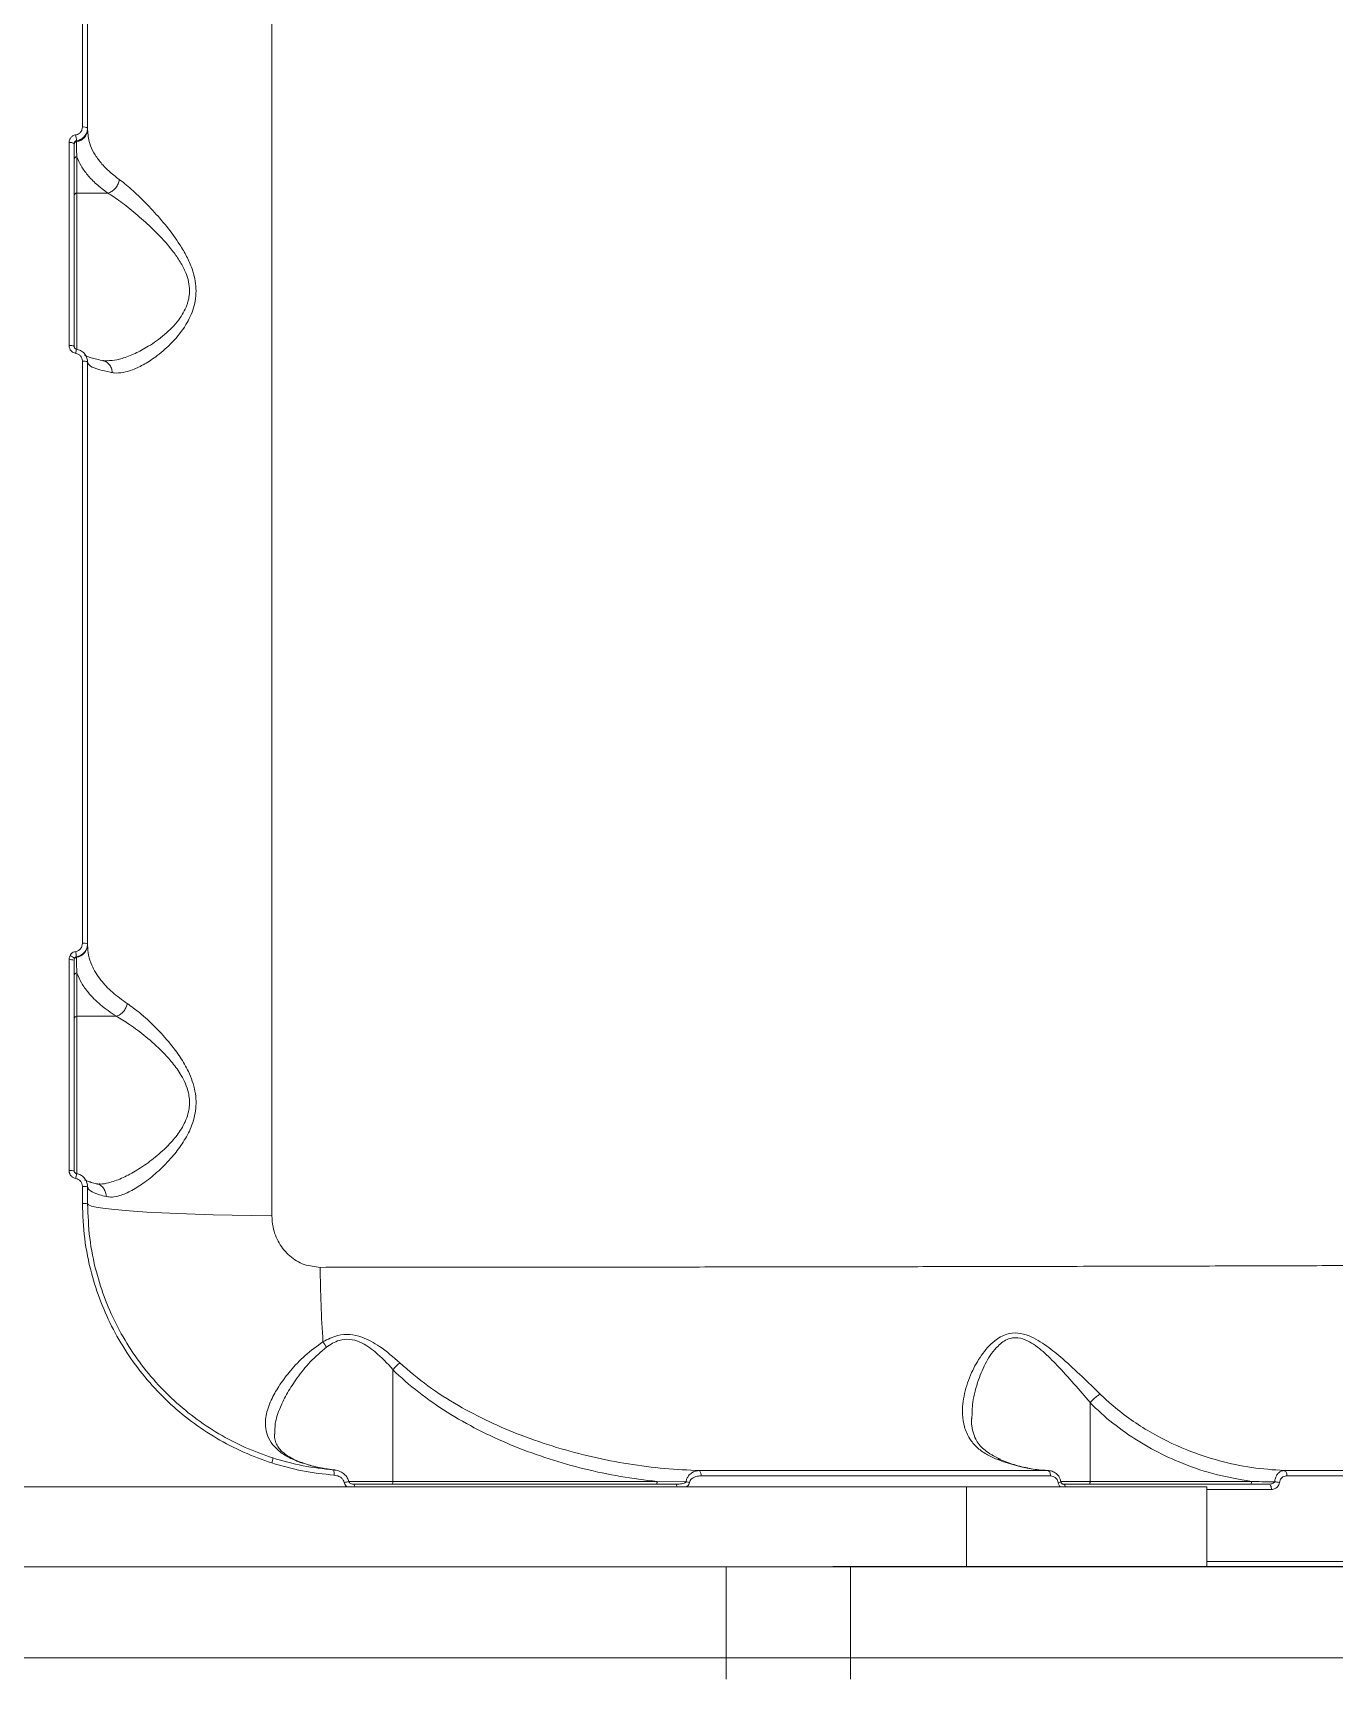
# Model space of a CAD drawing. Header units: millimetres. Extents: x -6104 to 7803, y -6013 to 4803.
# Drawn here: x 481.2 to 724.8, y 523.7 to 832 of the extents above; entities that cross this region are included whole.
import ezdxf

# ---------------------------------------------------------------- set-up
doc = ezdxf.new("R2010")
doc.units = ezdxf.units.MM
doc.layers.add('DIKOM_ОБЪЕКТ', color=7, linetype='Continuous')

msp = doc.modelspace()

# ---------------------------------------------------------------- linework, layer by layer
at = {"layer": 'DIKOM_ОБЪЕКТ', "color": 7, "linetype": 'Continuous', "lineweight": 15}
for p, q in [((525.922, 610.509), (525.922, 1089.167)), ((490.46, 920.963), (490.46, 814.372)), ((491.419, 814.149), (491.419, 920.653)), ((491.419, 813.865), (491.419, 814.149)), ((487.954, 811.46), (487.954, 773.46)), ((488.919, 773.271), (488.919, 811.239)), ((489.336, 811.629), (489.336, 811.801)), ((489.419, 801.995), (489.419, 808.796)), ((495.225, 801.995), (489.419, 801.995)), ((489.419, 772.76), (489.419, 801.995)), ((489.336, 772.789), (489.337, 772.795)), ((490.46, 770.533), (490.46, 661.54)), ((491.419, 661.443), (491.419, 770.346)), ((495.097, 770.625), (494.918, 770.621)), ((491.419, 661.149), (491.419, 661.443)), ((487.954, 658.456), (487.954, 618.96)), ((488.919, 618.899), (488.919, 658.362)), ((489.336, 658.913), (489.336, 659.01)), ((489.419, 647.851), (489.419, 655.977)), ((496.806, 647.851), (489.419, 647.851)), ((489.419, 618.382), (489.419, 647.851)), ((490.46, 615.992), (490.46, 612.796)), ((491.419, 612.74), (491.419, 615.933)), ((548.586, 581.683), (548.586, 560.74)), ((679.127, 575.501), (679.127, 560.74)), ((655.957, 559.74), (405.957, 559.74)), ((548.586, 560.74), (540.298, 560.74)), ((598.059, 560.74), (548.586, 560.74)), ((603.463, 560.673), (598.059, 560.74)), ((700.957, 559.74), (655.957, 559.74)), ((655.957, 559.74), (655.957, 544.84)), ((679.127, 560.74), (673.691, 560.74)), ((709.345, 560.74), (679.127, 560.74)), ((700.957, 559.74), (700.957, 544.84)), ((700.957, 559.25), (713.1, 559.25)), ((523.256, 544.739), (411.246, 544.739)), ((610.957, 544.739), (450.957, 544.739)), ((523.928, 544.739), (523.256, 544.739)), ((524.582, 544.739), (523.928, 544.739)), ((525.221, 544.739), (524.582, 544.739)), ((525.843, 544.739), (525.221, 544.739)), ((526.449, 544.739), (525.843, 544.739)), ((527.039, 544.739), (526.449, 544.739)), ((527.614, 544.739), (527.039, 544.739)), ((528.171, 544.739), (527.614, 544.739)), ((528.715, 544.739), (528.171, 544.739)), ((529.243, 544.739), (528.715, 544.739)), ((529.757, 544.739), (529.243, 544.739)), ((530.256, 544.739), (529.757, 544.739)), ((530.741, 544.739), (530.256, 544.739)), ((531.212, 544.739), (530.741, 544.739)), ((531.669, 544.739), (531.212, 544.739)), ((532.112, 544.739), (531.669, 544.739)), ((532.541, 544.739), (532.112, 544.739)), ((532.958, 544.739), (532.541, 544.739)), ((533.362, 544.739), (532.958, 544.739)), ((533.754, 544.739), (533.362, 544.739)), ((534.498, 544.739), (533.754, 544.739)), ((535.196, 544.739), (534.498, 544.739)), ((535.848, 544.739), (535.196, 544.739)), ((536.456, 544.739), (535.848, 544.739)), ((537.021, 544.739), (536.456, 544.739)), ((537.546, 544.739), (537.021, 544.739)), ((538.033, 544.739), (537.546, 544.739)), ((538.484, 544.739), (538.033, 544.739)), ((539.282, 544.739), (538.484, 544.739)), ((539.958, 544.739), (539.282, 544.739)), ((540.526, 544.739), (539.958, 544.739)), ((541.396, 544.739), (540.526, 544.739)), ((542.014, 544.739), (541.396, 544.739)), ((543.072, 544.739), (542.014, 544.739)), ((544.445, 544.739), (543.072, 544.739)), ((545.244, 544.739), (544.445, 544.739)), ((546.117, 544.739), (545.244, 544.739)), ((547.062, 544.739), (546.117, 544.739)), ((548.075, 544.739), (547.062, 544.739)), ((549.156, 544.739), (548.075, 544.739)), ((550.303, 544.739), (549.156, 544.739)), ((551.512, 544.739), (550.303, 544.739)), ((552.786, 544.739), (551.512, 544.739)), ((554.117, 544.739), (552.786, 544.739)), ((555.508, 544.739), (554.117, 544.739)), ((556.954, 544.739), (555.508, 544.739)), ((558.455, 544.739), (556.954, 544.739)), ((560.007, 544.739), (558.455, 544.739)), ((561.611, 544.739), (560.007, 544.739)), ((563.263, 544.739), (561.611, 544.739)), ((564.962, 544.739), (563.263, 544.739)), ((566.707, 544.739), (564.962, 544.739)), ((568.492, 544.739), (566.707, 544.739)), ((570.321, 544.739), (568.492, 544.739)), ((572.189, 544.739), (570.321, 544.739)), ((574.093, 544.739), (572.189, 544.739)), ((576.033, 544.739), (574.093, 544.739)), ((578.007, 544.739), (576.033, 544.739)), ((580.011, 544.739), (578.007, 544.739)), ((582.046, 544.739), (580.011, 544.739)), ((584.109, 544.739), (582.046, 544.739)), ((588.312, 544.739), (584.109, 544.739)), ((592.603, 544.739), (588.312, 544.739)), ((596.968, 544.739), (592.603, 544.739)), ((605.859, 544.739), (596.968, 544.739)), ((623.867, 544.739), (605.859, 544.739)), ((610.957, 544.739), (610.957, 523.74)), ((634.249, 544.739), (610.957, 544.739)), ((641.371, 544.739), (623.867, 544.739)), ((630.957, 544.84), (630.957, 544.739)), ((638.193, 544.84), (630.957, 544.84)), ((634.249, 544.739), (634.249, 523.74)), ((745.04, 544.739), (634.249, 544.739)), ((638.193, 544.84), (638.193, 544.739)), ((730.373, 544.84), (638.193, 544.84)), ((645.554, 544.739), (641.371, 544.739)), ((649.631, 544.739), (645.554, 544.739)), ((653.586, 544.739), (649.631, 544.739)), ((657.405, 544.739), (653.586, 544.739)), ((668.168, 544.739), (657.405, 544.739)), ((672.786, 544.739), (668.168, 544.739)), ((676.937, 544.739), (672.786, 544.739)), ((680.658, 544.739), (676.937, 544.739)), ((682.367, 544.739), (680.658, 544.739)), ((683.979, 544.739), (682.367, 544.739)), ((685.502, 544.739), (683.979, 544.739)), ((686.936, 544.739), (685.502, 544.739)), ((688.289, 544.739), (686.936, 544.739)), ((689.561, 544.739), (688.289, 544.739)), ((690.759, 544.739), (689.561, 544.739)), ((691.887, 544.739), (690.759, 544.739)), ((692.948, 544.739), (691.887, 544.739)), ((693.948, 544.739), (692.948, 544.739)), ((694.889, 544.739), (693.948, 544.739)), ((695.776, 544.739), (694.889, 544.739)), ((696.614, 544.739), (695.776, 544.739)), ((697.406, 544.739), (696.614, 544.739)), ((698.158, 544.739), (697.406, 544.739)), ((698.871, 544.739), (698.158, 544.739)), ((700.204, 544.739), (698.871, 544.739)), ((701.437, 544.739), (700.204, 544.739)), ((702.605, 544.739), (701.437, 544.739)), ((707.183, 544.739), (702.605, 544.739)), ((707.875, 544.739), (707.183, 544.739)), ((708.654, 544.739), (707.875, 544.739)), ((709.081, 544.739), (708.654, 544.739)), ((709.536, 544.739), (709.081, 544.739)), ((710.023, 544.739), (709.536, 544.739)), ((710.28, 544.739), (710.023, 544.739)), ((710.543, 544.739), (710.28, 544.739)), ((710.817, 544.739), (710.543, 544.739)), ((711.099, 544.739), (710.817, 544.739)), ((711.39, 544.739), (711.099, 544.739)), ((711.691, 544.739), (711.39, 544.739)), ((712.002, 544.739), (711.691, 544.739)), ((712.323, 544.739), (712.002, 544.739)), ((712.655, 544.739), (712.323, 544.739)), ((712.998, 544.739), (712.655, 544.739)), ((713.351, 544.739), (712.998, 544.739)), ((713.716, 544.739), (713.351, 544.739)), ((714.093, 544.739), (713.716, 544.739)), ((714.481, 544.739), (714.093, 544.739)), ((714.883, 544.739), (714.481, 544.739)), ((715.295, 544.739), (714.883, 544.739)), ((715.721, 544.739), (715.295, 544.739)), ((716.161, 544.739), (715.721, 544.739)), ((831.04, 544.739), (716.161, 544.739)), ((123.419, 527.739), (923.419, 527.739))]:
    msp.add_line(p, q, dxfattribs=at)
at = {"layer": 'DIKOM_ОБЪЕКТ', "color": 7, "linetype": 'Continuous', "lineweight": 15, "flags": 128}
for points in [[(491.419, 612.74), (491.602, 612.525), (492.147, 612.312), (493.051, 612.103), (494.304, 611.9), (495.896, 611.705), (497.812, 611.519), (500.034, 611.344), (502.542, 611.181), (505.314, 611.034), (508.324, 610.901), (511.544, 610.786), (514.946, 610.688), (518.498, 610.609), (522.168, 610.549), (525.922, 610.509)], [(671.253, 562.78), (671.341, 562.753), (671.426, 562.692), (671.503, 562.599), (671.571, 562.476), (671.627, 562.329), (671.668, 562.162), (671.694, 561.981), (671.704, 561.794)], [(715.44, 562.782), (715.548, 562.756), (715.651, 562.695), (715.746, 562.601), (715.829, 562.478), (715.897, 562.331), (715.948, 562.164), (715.98, 561.983), (715.991, 561.796)], [(548.41, 560.24), (548.444, 560.249), (548.477, 560.278), (548.508, 560.324), (548.534, 560.386), (548.556, 560.462), (548.573, 560.548), (548.583, 560.642), (548.586, 560.74)], [(597.884, 560.24), (597.918, 560.249), (597.951, 560.278), (597.981, 560.324), (598.008, 560.386), (598.03, 560.462), (598.046, 560.548), (598.056, 560.642), (598.059, 560.74)], [(601.543, 560.24), (601.602, 560.221), (601.659, 560.165), (601.712, 560.073), (601.758, 559.951), (601.796, 559.801), (601.808, 559.74)], [(679.127, 560.74), (679.123, 560.642), (679.113, 560.548), (679.098, 560.462), (679.076, 560.386), (679.05, 560.324), (679.02, 560.278), (678.987, 560.249), (678.954, 560.24)], [(709.345, 560.74), (709.342, 560.642), (709.332, 560.548), (709.316, 560.462), (709.294, 560.386), (709.267, 560.324), (709.237, 560.278), (709.204, 560.249), (709.169, 560.24)], [(712.53, 560.24), (712.64, 560.221), (712.746, 560.164), (712.845, 560.073), (712.931, 559.95), (713.002, 559.801), (713.055, 559.63), (713.088, 559.444), (713.1, 559.25)]]:
    msp.add_lwpolyline(points, dxfattribs=at)
at = {"layer": 'DIKOM_ОБЪЕКТ', "color": 7, "linetype": 'Continuous', "lineweight": 15}
for centre, radius, start, end in [((489.076, 813.96), 2.345, 276.36689, 357.66827), ((490.68, 813.141), 1.25, 53.73374, 100.12925), ((488.177, 810.21), 1.269, 54.17691, 100.10954), ((489.388, 811.163), 0.469, 96.36834, 177.67157), ((480.907, 811.392), 8.438, 2.78148, 10.41338), ((489.397, 808.319), 0.478, 87.33998, 177.07296), ((489.397, 801.517), 0.478, 87.34086, 177.07301), ((488.18, 772.055), 1.423, 58.70588, 99.14632), ((459.091, 777.333), 30.585, 349.95295, 351.46782), ((490.684, 769.123), 1.427, 58.96883, 99.03075), ((478.67, 658.122), 10.703, 4.75927, 10.10251), ((489.076, 661.244), 2.345, 276.36708, 357.66798), ((490.691, 659.018), 2.533, 73.28474, 95.23205), ((488.187, 655.848), 2.618, 73.76804, 95.11696), ((486.535, 655.691), 3.862, 50.74237, 65.54522), ((489.404, 658.418), 0.5, 97.84998, 148.18766), ((489.397, 655.499), 0.478, 87.33874, 177.0742), ((489.397, 647.373), 0.478, 87.33978, 177.07316), ((488.189, 615.028), 3.939, 79.31272, 93.41877), ((481.513, 619.052), 7.854, 348.42818, 355.25168), ((490.692, 611.933), 4.065, 79.70073, 93.28001), ((490.692, 608.551), 4.252, 80.15643, 93.13642), ((762.583, 602.354), 227.614, 180.38077, 183.89431), ((529.981, 582.568), 7.009, 28.43351, 38.12779), ((523.975, 565.07), 2.131, 336.11204, 1.96009), ((535.749, 562.291), 1.841, 348.73446, 19.76804), ((605.184, 561.997), 1.106, 349.29786, 44.85012), ((537.339, 572.522), 12.166, 280.18162, 284.15385), ((540.631, 559.784), 0.805, 356.85832, 34.48873), ((601.389, 547.578), 13.258, 78.12612, 81.00105), ((673.011, 561.954), 1.451, 275.6624, 296.82108), ((673.914, 559.669), 0.598, 6.74448, 72.61429), ((712.877, 551.617), 9.087, 79.24097, 85.06957)]:
    msp.add_arc(centre, radius, start, end, dxfattribs=at)
for points, knots in [([(490.46, 814.372), (490.443, 814.202), (490.409, 813.862), (490.143, 813.413), (489.753, 813.08), (489.411, 812.951), (489.227, 812.92), (489.207, 812.917)], [0, 0, 0, 0, 0.2457871, 0.4917869, 0.7342914, 0.971545, 1, 1, 1, 1]), ([(489.336, 811.801), (489.369, 811.807), (489.676, 811.857), (490.243, 812.068), (490.891, 812.605), (491.334, 813.328), (491.391, 813.876), (491.419, 814.149)], [0, 0, 0, 0, 0.02863233, 0.26709455, 0.51014397, 0.7556502, 1, 1, 1, 1]), ([(497.358, 804.546), (496.669, 805.08), (495.282, 806.152), (493.717, 807.843), (492.542, 809.57), (491.629, 811.569), (491.497, 813.014), (491.419, 813.865)], [0, 0, 0, 0, 0.1872863, 0.3765522, 0.5570078, 0.7391959, 1, 1, 1, 1]), ([(489.207, 812.917), (489.187, 812.914), (489.003, 812.883), (488.662, 812.754), (488.271, 812.421), (488.005, 811.971), (487.971, 811.63), (487.954, 811.46)], [0, 0, 0, 0, 0.0278675, 0.2650209, 0.5077209, 0.7539661, 1, 1, 1, 1]), ([(488.919, 811.239), (488.925, 811.306), (488.935, 811.436), (489.022, 811.61), (489.145, 811.735), (489.254, 811.783), (489.315, 811.798), (489.329, 811.8), (489.336, 811.801)], [0, 0, 0, 0, 0.26310677, 0.51594376, 0.7521413, 0.94111848, 0.97416018, 1, 1, 1, 1]), ([(489.419, 808.796), (489.411, 808.937), (489.372, 809.643), (489.341, 810.601), (489.337, 811.397), (489.336, 811.629)], [0, 0, 0, 0, 0.1504222, 0.7521279, 1, 1, 1, 1]), ([(489.419, 808.796), (489.66, 808.228), (490.144, 807.086), (491.384, 805.373), (493.014, 803.654), (494.485, 802.55), (495.225, 801.995)], [0, 0, 0, 0, 0.2380431, 0.4781635, 0.7377128, 1, 1, 1, 1]), ([(495.233, 801.996), (495.233, 801.996), (495.6, 801.776), (496.766, 801.004), (499.002, 799.365), (501.824, 796.993), (504.659, 794.309), (506.94, 791.778), (508.635, 789.415), (509.645, 787.574), (510.279, 785.784), (510.602, 783.823), (510.403, 782.188), (509.746, 780.186), (508.397, 777.928), (505.826, 775.37), (502.987, 773.353), (500.283, 771.904), (498.003, 771.05), (496.255, 770.618), (495.392, 770.623), (495.097, 770.625)], [0, 0, 0, 0, 0.00004229, 0.03397408, 0.11224471, 0.19266865, 0.26744317, 0.3438431, 0.38595105, 0.42898792, 0.45877423, 0.48970716, 0.5381068, 0.55001512, 0.61250301, 0.69364143, 0.77794192, 0.84586525, 0.91494819, 0.97089649, 1, 1, 1, 1]), ([(495.225, 801.995), (495.227, 801.995), (495.229, 801.995), (495.232, 801.996), (495.233, 801.996)], [0, 0, 0, 0, 0.6269185, 1, 1, 1, 1]), ([(495.233, 801.996), (495.474, 802.083), (495.955, 802.256), (496.596, 802.811), (497.083, 803.51), (497.281, 804.077), (497.343, 804.42), (497.353, 804.503), (497.358, 804.546)], [0, 0, 0, 0, 0.2316326, 0.4632439, 0.6948715, 0.9264911, 0.961035, 1, 1, 1, 1]), ([(496.039, 768.389), (496.167, 768.369), (496.797, 768.273), (498.037, 768.351), (499.947, 768.891), (502.116, 769.934), (504.655, 771.633), (507.368, 773.998), (509.781, 777.011), (511.186, 779.918), (511.691, 782.28), (511.775, 784.133), (511.526, 786.003), (510.948, 788.036), (509.999, 790.169), (508.422, 792.855), (506.275, 795.784), (503.599, 798.845), (500.922, 801.565), (498.819, 803.439), (497.696, 804.29), (497.358, 804.546)], [0, 0, 0, 0, 0.0134542, 0.0663213, 0.1192311, 0.1832733, 0.2473504, 0.3264795, 0.4053655, 0.4678601, 0.4990968, 0.5303033, 0.5614417, 0.5926227, 0.6345135, 0.6764888, 0.7480858, 0.8197598, 0.8939587, 0.9680667, 1, 1, 1, 1]), ([(487.954, 773.46), (487.954, 773.431), (487.958, 773.237), (488.044, 772.878), (488.317, 772.454), (488.717, 772.129), (489.044, 772.041), (489.207, 771.997)], [0, 0, 0, 0, 0.0426155, 0.2824483, 0.5216217, 0.7607605, 1, 1, 1, 1]), ([(488.93, 773.25), (488.931, 773.207), (488.934, 773.109), (489.019, 772.968), (489.153, 772.854), (489.269, 772.802), (489.332, 772.796), (489.336, 772.796)], [0, 0, 0, 0, 0.2107308, 0.4853689, 0.7295268, 0.9830744, 1, 1, 1, 1]), ([(489.207, 771.997), (489.37, 771.952), (489.697, 771.864), (490.097, 771.539), (490.37, 771.114), (490.456, 770.756), (490.459, 770.562), (490.46, 770.533)], [0, 0, 0, 0, 0.2393734, 0.4786529, 0.7179161, 0.9577018, 1, 1, 1, 1]), ([(491.419, 770.346), (491.418, 770.395), (491.412, 770.719), (491.27, 771.318), (490.815, 772.027), (490.151, 772.569), (489.607, 772.716), (489.336, 772.789)], [0, 0, 0, 0, 0.0422571, 0.2819803, 0.5212686, 0.7606271, 1, 1, 1, 1]), ([(490.901, 771.644), (490.914, 771.635), (490.945, 771.614), (491.28, 771.45), (491.884, 771.229), (492.842, 770.957), (493.682, 770.748), (494.281, 770.636), (494.359, 770.621)], [0, 0, 0, 0, 0.1359337, 0.309819, 0.5089016, 0.7292109, 0.9644704, 1, 1, 1, 1]), ([(494.392, 770.676), (494.416, 770.667), (494.588, 770.607), (494.861, 770.616), (495.097, 770.624)], [0, 0, 0, 0, 0.1380118, 1, 1, 1, 1]), ([(491.419, 770.276), (491.526, 770.051), (491.743, 769.595), (493.359, 768.987), (495.001, 768.591), (495.904, 768.415), (496.039, 768.389)], [0, 0, 0, 0, 0.3434937, 0.6969394, 0.9545267, 1, 1, 1, 1]), ([(494.353, 770.584), (494.424, 770.576), (494.741, 770.544), (495.237, 770.209), (495.743, 769.617), (495.968, 769.002), (496.029, 768.583), (496.037, 768.434), (496.039, 768.389)], [0, 0, 0, 0, 0.0749241, 0.336597, 0.5982424, 0.8599008, 0.956752, 1, 1, 1, 1]), ([(489.207, 659.999), (489.05, 659.957), (488.736, 659.873), (488.364, 659.577), (488.206, 659.323), (488.134, 659.206)], [0, 0, 0, 0, 0.3509491, 0.7013888, 1, 1, 1, 1]), ([(490.46, 661.54), (490.442, 661.355), (490.406, 660.985), (490.125, 660.502), (489.715, 660.138), (489.374, 660.045), (489.207, 659.999)], [0, 0, 0, 0, 0.2566181, 0.51366, 0.7612289, 1, 1, 1, 1]), ([(489.336, 659.01), (489.614, 659.083), (490.177, 659.231), (490.859, 659.805), (491.33, 660.567), (491.389, 661.152), (491.419, 661.443)], [0, 0, 0, 0, 0.2425106, 0.4917015, 0.7472698, 1, 1, 1, 1]), ([(498.847, 650.244), (497.881, 650.936), (495.935, 652.332), (493.677, 654.749), (492.263, 657.085), (491.535, 659.278), (491.458, 660.523), (491.419, 661.149)], [0, 0, 0, 0, 0.2106478, 0.4247488, 0.6762135, 0.8373994, 1, 1, 1, 1]), ([(488.134, 659.206), (488.102, 659.139), (487.992, 658.904), (487.97, 658.642), (487.954, 658.456)], [0, 0, 0, 0, 0.2879052, 1, 1, 1, 1]), ([(488.919, 658.362), (488.924, 658.441), (488.931, 658.549), (488.969, 658.653), (488.979, 658.681)], [0, 0, 0, 0, 0.720944, 1, 1, 1, 1]), ([(488.979, 658.681), (489.002, 658.73), (489.051, 658.831), (489.163, 658.943), (489.268, 658.996), (489.322, 659.007), (489.336, 659.01)], [0, 0, 0, 0, 0.3283279, 0.6787015, 0.9203664, 1, 1, 1, 1]), ([(489.419, 655.977), (489.381, 656.833), (489.338, 657.817), (489.336, 658.787), (489.336, 658.913)], [0, 0, 0, 0, 0.87020549, 1, 1, 1, 1]), ([(489.419, 655.977), (489.676, 655.354), (490.191, 654.103), (491.631, 652.099), (493.7, 649.971), (495.765, 648.561), (496.806, 647.851)], [0, 0, 0, 0, 0.2160672, 0.4341098, 0.7147644, 1, 1, 1, 1]), ([(496.814, 647.852), (496.815, 647.851), (497.609, 647.413), (499.412, 646.289), (502.349, 644.091), (505.09, 641.636), (507.342, 639.166), (508.8, 637.147), (509.783, 635.238), (510.425, 633.337), (510.559, 631.643), (510.291, 629.54), (509.46, 627.376), (507.746, 624.95), (505.596, 622.694), (503.07, 620.607), (500.353, 618.801), (497.713, 617.419), (495.584, 616.69), (494.212, 616.41), (493.685, 616.451), (493.576, 616.459)], [0, 0, 0, 0, 0.0000517, 0.0712325, 0.1549606, 0.2408353, 0.2946366, 0.3495132, 0.3810926, 0.4135437, 0.4592317, 0.472069, 0.530641, 0.5868139, 0.6448902, 0.718862, 0.7943276, 0.8665804, 0.9405908, 0.9876304, 1, 1, 1, 1]), ([(494.901, 614.084), (495.289, 614.035), (496.066, 613.937), (497.661, 614.281), (499.688, 615.159), (502.166, 616.754), (504.749, 618.86), (507.124, 621.287), (509.162, 623.905), (510.774, 626.739), (511.641, 629.529), (511.773, 631.969), (511.575, 633.856), (511.067, 635.721), (510.161, 637.893), (508.793, 640.237), (506.682, 643.063), (504.097, 645.908), (501.298, 648.476), (499.614, 649.691), (498.847, 650.244)], [0, 0, 0, 0, 0.0450785, 0.0901815, 0.1588883, 0.2276835, 0.2984031, 0.3691134, 0.4250477, 0.4808191, 0.5408195, 0.5713839, 0.6019544, 0.6344659, 0.6670291, 0.7198472, 0.7727704, 0.8528842, 0.932986, 1, 1, 1, 1]), ([(496.806, 647.851), (496.808, 647.851), (496.811, 647.851), (496.813, 647.851), (496.814, 647.852)], [0, 0, 0, 0, 0.5747435, 1, 1, 1, 1]), ([(496.814, 647.852), (497.048, 647.943), (497.515, 648.127), (498.136, 648.695), (498.59, 649.378), (498.785, 649.922), (498.838, 650.199), (498.847, 650.244)], [0, 0, 0, 0, 0.24623522, 0.49247569, 0.73871266, 0.95803927, 1, 1, 1, 1]), ([(487.954, 618.96), (487.954, 618.934), (487.957, 618.74), (488.041, 618.378), (488.314, 617.944), (488.715, 617.612), (489.043, 617.522), (489.207, 617.476)], [0, 0, 0, 0, 0.0372284, 0.2778716, 0.5185764, 0.7592296, 1, 1, 1, 1]), ([(488.928, 618.879), (488.929, 618.84), (488.932, 618.738), (489.015, 618.586), (489.157, 618.459), (489.282, 618.406), (489.349, 618.401), (489.354, 618.4)], [0, 0, 0, 0, 0.1673723, 0.4415263, 0.7124704, 0.9790588, 1, 1, 1, 1]), ([(489.207, 617.476), (489.371, 617.431), (489.699, 617.341), (490.1, 617.009), (490.373, 616.575), (490.456, 616.212), (490.459, 616.018), (490.46, 615.992)], [0, 0, 0, 0, 0.240725, 0.4813447, 0.7220898, 0.9627975, 1, 1, 1, 1]), ([(491.419, 615.933), (491.419, 615.976), (491.413, 616.299), (491.275, 616.901), (490.821, 617.622), (490.154, 618.173), (489.609, 618.322), (489.336, 618.397)], [0, 0, 0, 0, 0.0372363, 0.2781033, 0.5188579, 0.7593924, 1, 1, 1, 1]), ([(490.9, 617.234), (490.913, 617.225), (490.943, 617.205), (491.274, 617.042), (491.892, 616.821), (492.565, 616.615), (493.117, 616.49), (493.26, 616.458)], [0, 0, 0, 0, 0.1676232, 0.3832983, 0.6303267, 0.9038044, 1, 1, 1, 1]), ([(491.419, 615.863), (491.528, 615.622), (491.75, 615.131), (493.179, 614.535), (494.478, 614.195), (494.901, 614.084)], [0, 0, 0, 0, 0.3958719, 0.8032183, 1, 1, 1, 1]), ([(493.195, 616.468), (493.231, 616.455), (493.299, 616.43), (493.486, 616.439), (493.574, 616.444)], [0, 0, 0, 0, 0.5261364, 1, 1, 1, 1]), ([(493.255, 616.422), (493.296, 616.417), (493.59, 616.383), (494.071, 616.052), (494.594, 615.461), (494.844, 614.798), (494.901, 614.327), (494.901, 614.129), (494.901, 614.084)], [0, 0, 0, 0, 0.0417809, 0.3001221, 0.5584276, 0.8167504, 0.9579983, 1, 1, 1, 1]), ([(490.46, 612.796), (490.542, 610.605), (490.708, 606.222), (491.959, 600.048), (493.804, 594.352), (496.154, 589.168), (499.059, 584.268), (502.508, 579.726), (506.437, 575.59), (510.795, 571.91), (515.541, 568.764), (520.584, 566.117), (524.146, 564.843), (525.923, 564.207)], [0, 0, 0, 0, 0.1021844, 0.204368, 0.2924909, 0.380892, 0.4690135, 0.5574036, 0.6460771, 0.7344679, 0.8228828, 0.9115806, 1, 1, 1, 1]), ([(526.105, 565.143), (524.366, 565.766), (520.882, 567.014), (515.95, 569.607), (511.307, 572.689), (507.046, 576.294), (503.202, 580.346), (499.829, 584.795), (496.988, 589.595), (494.69, 594.673), (492.885, 600.253), (491.662, 606.301), (491.5, 610.593), (491.419, 612.74)], [0, 0, 0, 0, 0.0883724, 0.177024, 0.2653926, 0.3537668, 0.4424253, 0.5308005, 0.6189458, 0.7073715, 0.795519, 0.897759, 1, 1, 1, 1]), ([(534.974, 600.842), (533.952, 600.949), (531.894, 601.166), (529.165, 602.862), (527.133, 605.331), (526.073, 608.028), (525.965, 609.801), (525.922, 610.509)], [0, 0, 0, 0, 0.2099084, 0.4228943, 0.6382638, 0.8553541, 1, 1, 1, 1]), ([(855.32, 602.741), (855.308, 602.704), (855.278, 602.613), (853.935, 602.478), (851.399, 602.335), (847.62, 602.199), (842.606, 602.07), (836.331, 601.949), (828.946, 601.837), (820.504, 601.734), (811.085, 601.638), (800.523, 601.548), (788.806, 601.464), (775.948, 601.386), (762.243, 601.314), (747.761, 601.248), (732.587, 601.189), (716.461, 601.134), (699.4, 601.083), (681.44, 601.038), (664.192, 600.999), (647.871, 600.968), (632.598, 600.942), (616.968, 600.919), (601.035, 600.898), (584.872, 600.88), (568.468, 600.865), (551.839, 600.852), (540.595, 600.845), (534.974, 600.842)], [0, 0, 0, 0, 0.0268283, 0.0663839, 0.10597, 0.1455255, 0.1862365, 0.2269807, 0.2676917, 0.3071165, 0.3465716, 0.3859964, 0.4265712, 0.4671795, 0.5077544, 0.5470856, 0.5864473, 0.6257784, 0.6662558, 0.7067661, 0.7472435, 0.7786605, 0.8100773, 0.8417451, 0.8734128, 0.9049329, 0.936453, 0.9682266, 1, 1, 1, 1]), ([(535.494, 586.896), (534.338, 586.063), (532.023, 584.394), (529.435, 581.563), (527.361, 578.87), (525.778, 576.142), (524.784, 573.388), (524.624, 570.912), (525.211, 568.879), (526.304, 567.228), (528.017, 565.797), (529.78, 564.864), (530.96, 564.428), (531.251, 564.321)], [0, 0, 0, 0, 0.1071402, 0.2145789, 0.3113467, 0.4080931, 0.5217531, 0.6352955, 0.7192626, 0.803175, 0.8878184, 0.9724045, 1, 1, 1, 1]), ([(526.474, 569.608), (526.474, 570.251), (526.473, 571.841), (527.37, 574.463), (528.785, 577.352), (530.673, 580.21), (532.982, 583.209), (535.091, 585.008), (536.144, 585.905)], [0, 0, 0, 0, 0.12897991, 0.31866477, 0.48125675, 0.64388418, 0.82223159, 1, 1, 1, 1]), ([(549.887, 582.928), (548.658, 584.015), (546.974, 585.503), (544.492, 587.038), (542.657, 587.887), (540.526, 588.377), (537.935, 588.168), (536.388, 587.362), (535.494, 586.896)], [0, 0, 0, 0, 0.3030723, 0.4152371, 0.529513, 0.6687568, 0.8085419, 1, 1, 1, 1]), ([(536.144, 585.905), (536.904, 586.4), (538.199, 587.243), (540.494, 587.483), (542.352, 586.944), (543.931, 586.046), (546.088, 584.392), (547.569, 582.854), (548.588, 581.695), (548.589, 581.694)], [0, 0, 0, 0, 0.1886161, 0.321667, 0.4555507, 0.5691437, 0.6831261, 0.999685, 1, 1, 1, 1]), ([(681.018, 577.109), (679.892, 578.202), (677.619, 580.41), (674.29, 583.495), (671.533, 585.768), (669.398, 587.196), (667.594, 588.125), (665.573, 588.668), (663.275, 588.417), (661.389, 587.297), (659.88, 585.834), (658.344, 583.854), (656.74, 580.954), (655.459, 577.176), (655.088, 573.736), (655.518, 570.907), (656.424, 568.84), (657.839, 567.133), (659.533, 565.834), (660.979, 565.188), (661.645, 564.89)], [0, 0, 0, 0, 0.0753131, 0.1521185, 0.2131845, 0.2441314, 0.2756852, 0.3129811, 0.3505995, 0.4012215, 0.4378749, 0.4745854, 0.5507907, 0.6403387, 0.7326457, 0.7929996, 0.8549399, 0.9047743, 0.9561052, 1, 1, 1, 1]), ([(657.003, 572.481), (657.017, 573.505), (657.049, 575.877), (658.076, 579.512), (659.578, 583.178), (661.232, 585.578), (662.776, 586.908), (663.902, 587.524), (664.903, 587.699), (666.112, 587.616), (667.371, 587.196), (668.929, 586.212), (670.794, 584.683), (673.203, 582.271), (676.117, 579.02), (678.147, 576.674), (679.129, 575.513), (679.13, 575.511)], [0, 0, 0, 0, 0.1002114, 0.2323186, 0.3385633, 0.4441169, 0.4780604, 0.511876, 0.5524553, 0.5603678, 0.6088372, 0.6513235, 0.6939723, 0.7802746, 0.8900654, 0.9998844, 1, 1, 1, 1]), ([(549.887, 582.928), (549.857, 582.905), (549.641, 582.737), (549.183, 582.341), (548.797, 581.921), (548.589, 581.694)], [0, 0, 0, 0, 0.06999224, 0.49786287, 1, 1, 1, 1]), ([(605.968, 562.777), (603.8, 562.879), (599.356, 563.088), (592.675, 563.962), (585.914, 565.273), (579.207, 567.051), (572.748, 569.26), (566.597, 571.864), (560.743, 574.918), (555.055, 578.478), (551.609, 581.445), (549.887, 582.928)], [0, 0, 0, 0, 0.1079559, 0.221264, 0.3345709, 0.4497827, 0.5649858, 0.6720697, 0.7791288, 0.8896203, 1, 1, 1, 1]), ([(548.589, 581.694), (548.588, 581.693), (548.587, 581.69), (548.586, 581.686), (548.586, 581.684), (548.586, 581.683)], [0, 0, 0, 0, 0.3454149, 0.8161495, 1, 1, 1, 1]), ([(548.586, 581.683), (548.758, 581.514), (550.491, 579.812), (554.018, 576.846), (559.471, 573.165), (565.277, 569.967), (571.431, 567.208), (577.812, 564.894), (584.428, 563.028), (591.181, 561.584), (595.767, 561.021), (598.059, 560.74)], [0, 0, 0, 0, 0.012974, 0.1306097, 0.2483387, 0.3704485, 0.4925889, 0.6182918, 0.7440051, 0.8720024, 1, 1, 1, 1]), ([(681.018, 577.109), (680.988, 577.092), (680.779, 576.974), (680.344, 576.669), (679.704, 576.123), (679.321, 575.715), (679.13, 575.511)], [0, 0, 0, 0, 0.05444409, 0.37670508, 0.68834059, 1, 1, 1, 1]), ([(715.44, 562.782), (713.418, 562.928), (709.351, 563.22), (703.249, 564.535), (696.669, 566.71), (690.999, 569.499), (686.346, 572.557), (683.389, 574.868), (681.687, 576.478), (681.018, 577.109)], [0, 0, 0, 0, 0.1610263, 0.3238565, 0.4936611, 0.7083241, 0.8185398, 0.9287352, 1, 1, 1, 1]), ([(679.13, 575.511), (679.129, 575.51), (679.127, 575.508), (679.127, 575.504), (679.127, 575.502), (679.127, 575.501)], [0, 0, 0, 0, 0.337296, 0.7922462, 1, 1, 1, 1]), ([(679.127, 575.501), (679.81, 574.832), (681.88, 572.804), (685.676, 569.825), (690.568, 566.776), (696.031, 564.176), (702.282, 561.98), (706.901, 561.169), (709.345, 560.74)], [0, 0, 0, 0, 0.08229612, 0.24950503, 0.41730046, 0.58465508, 0.78020527, 1, 1, 1, 1]), ([(656.9, 572.51), (656.912, 572.045), (656.938, 571.002), (657.285, 569.635), (657.809, 568.387), (658.477, 567.457), (659.424, 566.549), (660.653, 565.737), (661.647, 565.193), (662.272, 564.964), (662.321, 564.947)], [0, 0, 0, 0, 0.135653, 0.3045976, 0.4476819, 0.5882159, 0.7172333, 0.8550332, 0.9887606, 1, 1, 1, 1]), ([(526.409, 569.618), (526.408, 569.396), (526.407, 568.788), (526.65, 567.985), (527.098, 567.143), (527.759, 566.388), (528.644, 565.667), (529.819, 564.99), (530.824, 564.514), (531.485, 564.305), (531.585, 564.274)], [0, 0, 0, 0, 0.0983914, 0.2700272, 0.4321627, 0.5709298, 0.7016755, 0.8402129, 0.9758815, 1, 1, 1, 1]), ([(525.923, 564.207), (527.818, 563.659), (531.635, 562.555), (535.572, 562.14), (537.554, 561.931)], [0, 0, 0, 0, 0.4964893, 1, 1, 1, 1]), ([(537.481, 562.914), (535.569, 563.114), (531.719, 563.519), (527.985, 564.599), (526.105, 565.143)], [0, 0, 0, 0, 0.4964841, 1, 1, 1, 1]), ([(531.251, 564.321), (532.272, 563.995), (534.324, 563.34), (536.426, 563.056), (537.481, 562.914)], [0, 0, 0, 0, 0.4978717, 1, 1, 1, 1]), ([(531.251, 564.321), (531.279, 564.32), (531.387, 564.317), (531.487, 564.287), (531.562, 564.265)], [0, 0, 0, 0, 0.2612057, 1, 1, 1, 1]), ([(531.565, 564.275), (531.613, 564.256), (532.556, 563.871), (534.454, 563.42), (536.417, 562.989), (537.466, 562.931), (537.579, 562.925)], [0, 0, 0, 0, 0.0242716, 0.4833654, 0.9443976, 1, 1, 1, 1]), ([(661.645, 564.89), (661.675, 564.894), (661.863, 564.923), (662.073, 564.936), (662.203, 564.839), (662.212, 564.832)], [0, 0, 0, 0, 0.14698547, 0.94216361, 1, 1, 1, 1]), ([(661.645, 564.89), (663.356, 564.298), (666.508, 563.208), (669.764, 562.914), (671.253, 562.78)], [0, 0, 0, 0, 0.5425545, 1, 1, 1, 1]), ([(662.218, 564.845), (663.106, 564.508), (664.926, 563.815), (667.745, 563.17), (669.909, 562.821), (671.117, 562.803), (671.356, 562.8)], [0, 0, 0, 0, 0.2971373, 0.6094946, 0.9229301, 1, 1, 1, 1]), ([(537.554, 561.931), (537.803, 561.893), (538.296, 561.817), (538.896, 561.478), (539.326, 561.044), (539.436, 560.708), (539.489, 560.547)], [0, 0, 0, 0, 0.2974668, 0.5890187, 0.8028449, 1, 1, 1, 1]), ([(537.57, 562.896), (537.621, 562.894), (538.035, 562.876), (538.731, 562.638), (539.526, 562.129), (540.085, 561.482), (540.237, 560.97), (540.309, 560.725)], [0, 0, 0, 0, 0.0410337, 0.3334644, 0.5760247, 0.7972202, 1, 1, 1, 1]), ([(605.968, 562.777), (605.878, 562.773), (605.401, 562.752), (604.66, 562.499), (603.988, 561.903), (603.607, 561.298), (603.512, 560.886), (603.463, 560.673)], [0, 0, 0, 0, 0.082541, 0.4350634, 0.6772323, 0.8329896, 1, 1, 1, 1]), ([(604.117, 560.552), (604.158, 560.681), (604.239, 560.938), (604.571, 561.298), (605.16, 561.646), (605.783, 561.781), (606.192, 561.79), (606.271, 561.792)], [0, 0, 0, 0, 0.1455962, 0.2899537, 0.5321084, 0.9098111, 1, 1, 1, 1]), ([(671.253, 562.78), (666.01, 562.779), (655.523, 562.779), (639.33, 562.778), (622.84, 562.778), (611.592, 562.777), (605.968, 562.777)], [0, 0, 0, 0, 0.249097, 0.4981943, 0.749097, 1, 1, 1, 1]), ([(606.271, 561.792), (611.867, 561.792), (623.06, 561.792), (639.55, 561.792), (655.823, 561.793), (666.411, 561.793), (671.704, 561.794)], [0, 0, 0, 0, 0.2490969, 0.4981941, 0.749097, 1, 1, 1, 1]), ([(671.337, 562.772), (671.357, 562.773), (671.662, 562.792), (672.253, 562.596), (672.978, 562.104), (673.489, 561.414), (673.593, 560.884), (673.638, 560.654)], [0, 0, 0, 0, 0.01816434, 0.27560352, 0.53677547, 0.79898589, 1, 1, 1, 1]), ([(671.704, 561.794), (671.879, 561.774), (672.228, 561.736), (672.687, 561.436), (673.024, 561.014), (673.113, 560.67), (673.154, 560.511)], [0, 0, 0, 0, 0.2632726, 0.5266512, 0.7813285, 1, 1, 1, 1]), ([(715.44, 562.782), (715.311, 562.769), (714.989, 562.737), (714.52, 562.468), (714.097, 561.991), (713.788, 561.387), (713.702, 560.912), (713.658, 560.671)], [0, 0, 0, 0, 0.1576338, 0.3931801, 0.5991465, 0.7967365, 1, 1, 1, 1]), ([(714.574, 560.545), (714.605, 560.69), (714.668, 560.979), (714.913, 561.339), (715.25, 561.619), (715.627, 561.773), (715.886, 561.789), (715.991, 561.796)], [0, 0, 0, 0, 0.1920538, 0.3835899, 0.5902305, 0.8340927, 1, 1, 1, 1]), ([(781.938, 562.789), (776.88, 562.788), (766.764, 562.787), (750.476, 562.785), (733.457, 562.784), (721.446, 562.783), (715.44, 562.782)], [0, 0, 0, 0, 0.24859454, 0.49719, 0.74859453, 1, 1, 1, 1]), ([(715.991, 561.796), (721.944, 561.796), (733.849, 561.797), (750.855, 561.798), (767.255, 561.799), (777.51, 561.8), (782.638, 561.801)], [0, 0, 0, 0, 0.2485947, 0.4971899, 0.7485956, 1, 1, 1, 1]), ([(539.489, 560.547), (539.499, 560.507), (539.54, 560.326), (539.691, 560.022), (539.909, 559.834), (540.018, 559.74)], [0, 0, 0, 0, 0.1267678, 0.5629728, 1, 1, 1, 1]), ([(540.312, 560.777), (540.312, 560.767), (540.31, 560.746), (540.317, 560.703), (540.35, 560.628), (540.454, 560.503), (540.69, 560.35), (540.992, 560.247), (541.213, 560.252), (541.295, 560.253)], [0, 0, 0, 0, 0.0247989, 0.0509286, 0.1041424, 0.2273849, 0.4501045, 0.7962233, 1, 1, 1, 1]), ([(601.543, 560.24), (596.618, 560.24), (586.768, 560.24), (571.762, 560.24), (556.614, 560.24), (546.401, 560.24), (541.295, 560.24)], [0, 0, 0, 0, 0.2493138, 0.498628, 0.7493139, 1, 1, 1, 1]), ([(603.463, 560.673), (603.445, 560.647), (603.411, 560.596), (603.293, 560.515), (603.037, 560.404), (602.509, 560.289), (601.98, 560.244), (601.617, 560.24), (601.543, 560.24)], [0, 0, 0, 0, 0.0461069, 0.0901387, 0.210109, 0.4598194, 0.8891587, 1, 1, 1, 1]), ([(603.505, 559.74), (603.573, 559.778), (603.757, 559.882), (603.989, 560.16), (604.074, 560.421), (604.117, 560.552)], [0, 0, 0, 0, 0.2286491, 0.6125211, 1, 1, 1, 1]), ([(673.154, 560.511), (673.193, 560.35), (673.263, 560.055), (673.453, 559.838), (673.54, 559.74)], [0, 0, 0, 0, 0.5422699, 1, 1, 1, 1]), ([(673.669, 560.662), (673.672, 560.638), (673.683, 560.568), (673.732, 560.464), (673.818, 560.348), (673.948, 560.26), (674.045, 560.234), (674.102, 560.24), (674.106, 560.241)], [0, 0, 0, 0, 0.0680732, 0.203417, 0.3686668, 0.614233, 0.9755017, 1, 1, 1, 1]), ([(712.53, 560.24), (706.293, 560.24), (693.801, 560.24), (680.669, 560.24), (674.093, 560.24)], [0, 0, 0, 0, 0.4992728, 1, 1, 1, 1]), ([(713.658, 560.671), (713.51, 560.672), (712.072, 560.686), (710.634, 560.714), (709.345, 560.74)], [0, 0, 0, 0, 0.102925, 1, 1, 1, 1]), ([(713.658, 560.671), (713.645, 560.64), (713.623, 560.586), (713.534, 560.491), (713.375, 560.39), (713.108, 560.298), (712.816, 560.247), (712.613, 560.242), (712.53, 560.24)], [0, 0, 0, 0, 0.0790176, 0.1356734, 0.3030487, 0.5191444, 0.8024096, 1, 1, 1, 1]), ([(713.1, 559.25), (713.209, 559.257), (713.48, 559.274), (713.873, 559.436), (714.224, 559.729), (714.476, 560.1), (714.541, 560.396), (714.574, 560.545)], [0, 0, 0, 0, 0.1655278, 0.4120378, 0.620054, 0.8097027, 1, 1, 1, 1]), ([(893.292, 545.74), (893.329, 545.74), (893.508, 545.74), (892.485, 545.74), (890.159, 545.74), (886.413, 545.74), (881.423, 545.74), (875.225, 545.74), (867.726, 545.74), (858.894, 545.74), (848.73, 545.74), (837.455, 545.74), (825.136, 545.74), (811.859, 545.74), (797.406, 545.74), (781.78, 545.74), (765.002, 545.74), (747.457, 545.74), (729.173, 545.74), (713.719, 545.74), (704.057, 545.74), (700.957, 545.74)], [0, 0, 0, 0, 0.0149136, 0.0720589, 0.1292507, 0.186396, 0.2419282, 0.2975032, 0.3530356, 0.4101808, 0.4673726, 0.5245179, 0.5800501, 0.635625, 0.6911574, 0.7483027, 0.8054945, 0.8626397, 0.9181719, 0.9737468, 1, 1, 1, 1])]:
    msp.add_open_spline(points, degree=3, knots=knots, dxfattribs=at)

doc.saveas('drawing.dxf')
